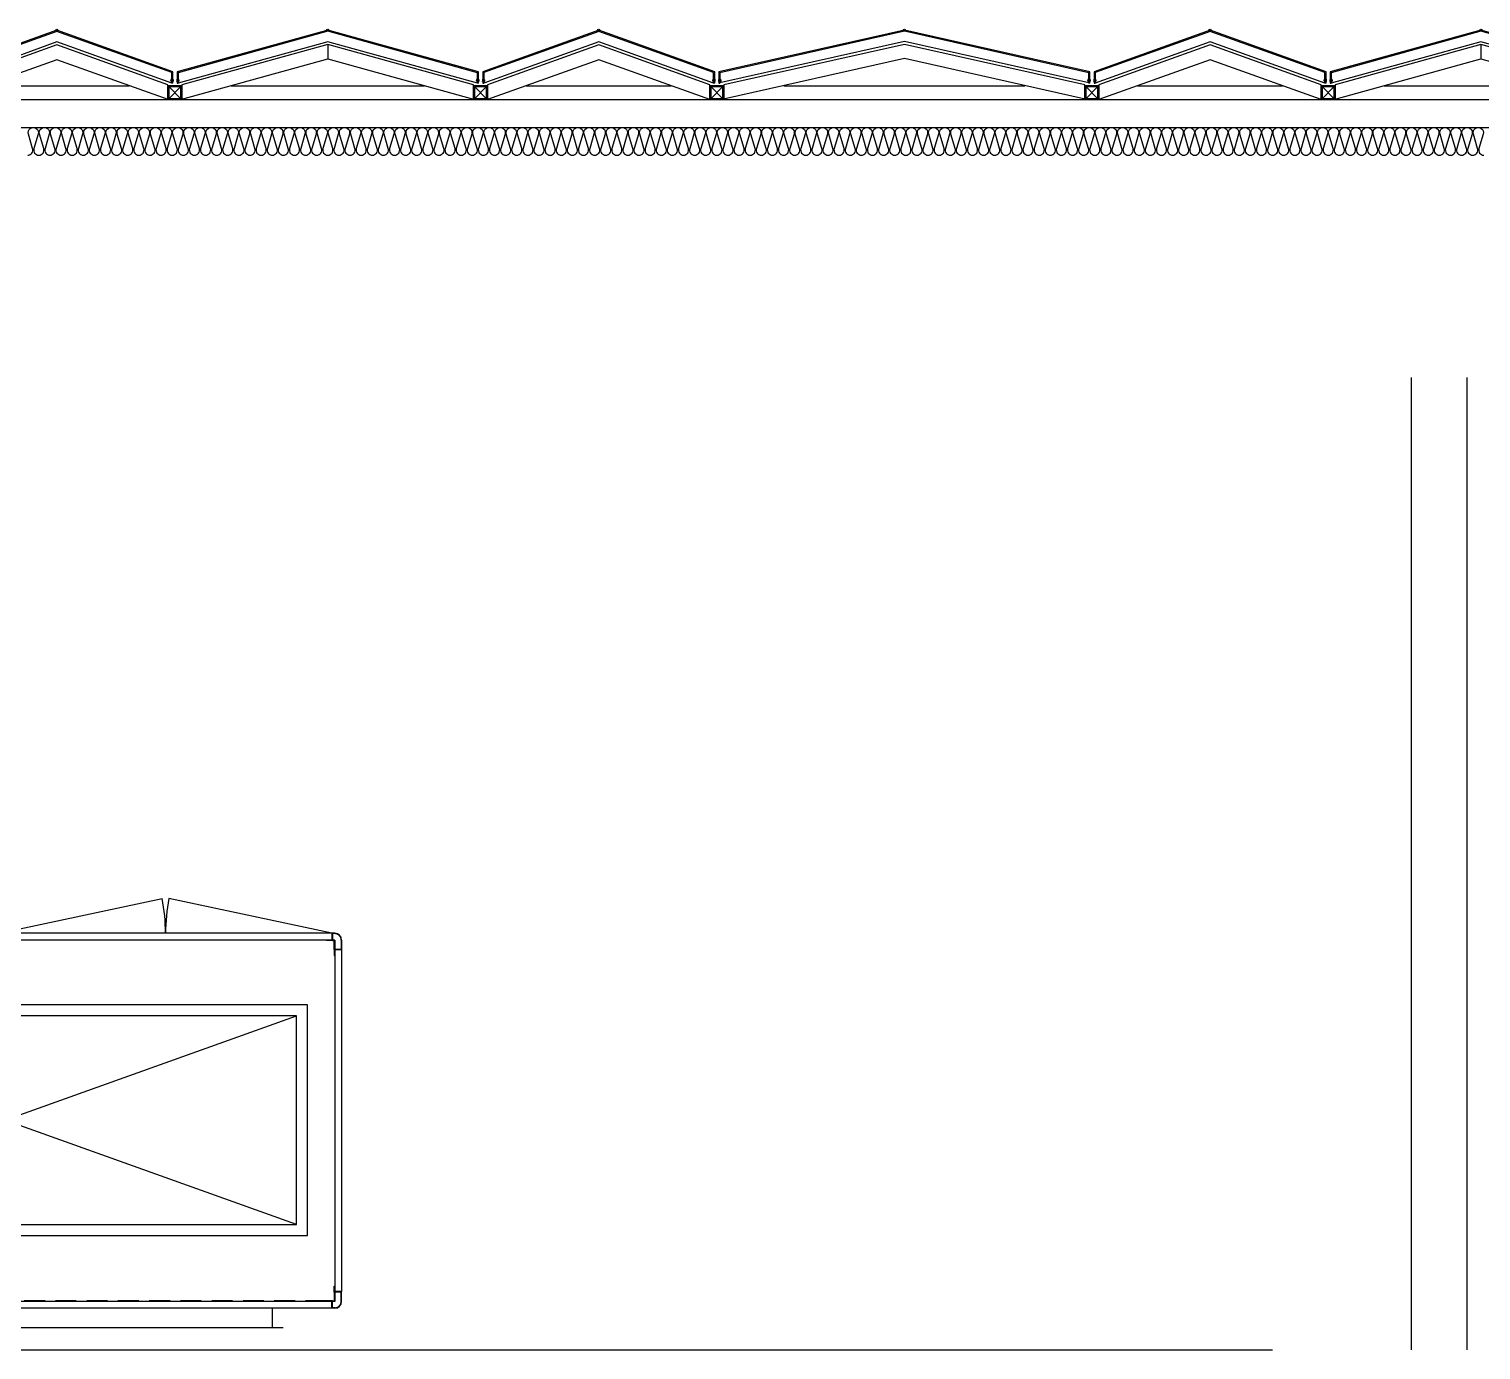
# Model space of a CAD drawing. Header units: millimetres. Extents: x -95754 to 177808, y 34455 to 150605.
# Drawn here: x 129679 to 134904, y 144705 to 149459 of the extents above; entities that cross this region are included whole.
import ezdxf

# ---------------------------------------------------------------- set-up
doc = ezdxf.new("R2010")
doc.units = ezdxf.units.MM
doc.header["$LTSCALE"] = 300
doc.linetypes.add('HID', pattern=[2.8, 1.8, -1])
doc.linetypes.add('HIDDEN', pattern=[0.375, 0.25, -0.125])
for name, color, linetype in [('6FIN', 6, 'Continuous'), ('A-ETC-기계', 253, 'Continuous'), ('A-WALL-D', 7, 'Continuous'), ('A-하지철물', 55, 'Continuous'), ('alucobond', 4, 'Continuous'), ('ISL', 251, 'Continuous'), ('mold', 4, 'Continuous'), ('SHEET', 6, 'Continuous')]:
    doc.layers.add(name, color=color, linetype=linetype)

# ---------------------------------------------------------------- blocks, each defined once
blk = doc.blocks.new('EX-850-1')
at = {"layer": '6FIN', "elevation": 0}
for points in [[(3.2, 204.1), (46.8, 204.1, 0.414214), (50, 207.3), (50, 250.9, 0.414214), (46.8, 254.1), (3.2, 254.1, 0.414214), (0, 250.9), (0, 207.3, 0.414214)], [(896.8, 204.1), (853.2, 204.1, -0.414214), (850, 207.3), (850, 250.9, -0.414214), (853.2, 254.1), (896.8, 254.1, -0.414214), (900, 250.9), (900, 207.3, -0.414214)]]:
    blk.add_lwpolyline(points, format="xyb", close=True, dxfattribs=at)
at = {"layer": 'A-하지철물'}
for p, q in [((850, 254.1), (50, 254.1)), ((710.9, 204.1), (189.1, 204.1))]:
    blk.add_line(p, q, dxfattribs=at)
at = {"layer": 'A-하지철물', "elevation": 0}
for points in [[(49.9, 254.1), (450, 110.3), (850.1, 254.1)], [(50, 204.1), (50, 200.9), (450, 57.2), (850, 200.9), (850, 204.1)]]:
    blk.add_lwpolyline(points, dxfattribs=at)
at = {"layer": 'A-하지철물'}
blk.add_circle((450, 4.1), 4.07, dxfattribs=at)
at = {"layer": 'alucobond', "color": 251, "linetype": 'HID', "ltscale": 10}
for p, q in [((30.2, 185.1), (41.5, 185.1)), ((31.5, 182.4), (31.5, 187.8)), ((31.5, 186.6), (39.5, 186.6)), ((31.5, 183.6), (39.5, 183.6)), ((32, 189.3), (32.5, 189.3)), ((32, 180.9), (32.5, 180.9)), ((32.5, 180.9), (32.5, 189.3)), ((38, 182.7), (38, 187.4)), ((39.5, 182.7), (39.5, 187.4)), ((869.8, 185.1), (858.5, 185.1)), ((860.5, 182.7), (860.5, 187.4)), ((868.5, 186.6), (860.5, 186.6)), ((868.5, 183.6), (860.5, 183.6)), ((862, 182.7), (862, 187.4)), ((867.5, 180.9), (867.5, 189.3)), ((868, 189.3), (867.5, 189.3)), ((868, 180.9), (867.5, 180.9)), ((868.5, 182.4), (868.5, 187.8))]:
    blk.add_line(p, q, dxfattribs=at)
at = {"layer": 'alucobond'}
for p, q in [((32.5, 195.1), (36.5, 195.1)), ((867.5, 195.1), (863.5, 195.1))]:
    blk.add_line(p, q, dxfattribs=at)
at = {"layer": 'alucobond', "color": 251, "linetype": 'HID', "ltscale": 10}
for points in [[(32, 189.3), (31.5, 187.8)], [(32, 180.9), (31.5, 182.4)], [(868, 189.3), (868.5, 187.8)], [(868, 180.9), (868.5, 182.4)]]:
    blk.add_lwpolyline(points, dxfattribs=at)
at = {"layer": 'alucobond', "elevation": 0}
for points in [[(32.5, 195.1), (32.5, 154.1), (450, 4.1), (867.5, 154.1), (867.5, 195.1)], [(36.5, 195.1), (36.5, 156.9), (450, 8.3), (863.5, 156.9), (863.5, 195.1)]]:
    blk.add_lwpolyline(points, dxfattribs=at)
at = {"layer": 'alucobond', "color": 251, "linetype": 'HID', "ltscale": 10, "elevation": 0}
blk.add_lwpolyline([(36.5, 195.1), (450, 46.6), (863.5, 195.1)], dxfattribs=at)
at = {"layer": 'alucobond', "color": 251, "linetype": 'HID', "ltscale": 10}
for points in [[(39.5, 186.6, -0.666667), (39.5, 183.6, -1.5)], [(860.5, 186.6, 0.666667), (860.5, 183.6, 1.5)]]:
    blk.add_lwpolyline(points, format="xyb", dxfattribs=at)
for centre, start, end in [((38.7, 187.4), 0, 180), ((38.7, 182.7), 180, 0), ((861.3, 187.4), 0, 180), ((861.3, 182.7), 180, 0)]:
    blk.add_arc(centre, 0.75, start, end, dxfattribs=at)
at = {"layer": 'mold', "color": 4}
for points in [[(25, 204.1), (25, 202.6)], [(875, 204.1), (875, 202.6)]]:
    blk.add_lwpolyline(points, dxfattribs=at)
at = {"layer": 'SHEET', "color": 8}
for p, q in [((46.8, 250.9), (3.2, 207.3)), ((3.2, 250.9), (46.8, 207.3)), ((853.2, 250.9), (896.8, 207.3)), ((896.8, 250.9), (853.2, 207.3))]:
    blk.add_line(p, q, dxfattribs=at)
at = {"layer": 'SHEET', "color": 8, "elevation": 0}
for points in [[(3.2, 207.3), (46.8, 207.3), (46.8, 250.9), (3.2, 250.9)], [(896.8, 207.3), (853.2, 207.3), (853.2, 250.9), (896.8, 250.9)]]:
    blk.add_lwpolyline(points, close=True, dxfattribs=at)
blk = doc.blocks.new('EX-1100')
at = {"layer": '6FIN', "elevation": 0}
for points in [[(3.2, 204.1), (46.8, 204.1, 0.414214), (50, 207.3), (50, 250.9, 0.414214), (46.8, 254.1), (3.2, 254.1, 0.414214), (0, 250.9), (0, 207.3, 0.414214)], [(1146.8, 204.1), (1103.2, 204.1, -0.414214), (1100, 207.3), (1100, 250.9, -0.414214), (1103.2, 254.1), (1146.8, 254.1, -0.414214), (1150, 250.9), (1150, 207.3, -0.414214)]]:
    blk.add_lwpolyline(points, format="xyb", close=True, dxfattribs=at)
at = {"layer": 'A-하지철물'}
for p, q in [((1100, 254.1), (50, 254.1)), ((923.1, 204.1), (226.9, 204.1)), ((575, 55.9), (575, 107.8))]:
    blk.add_line(p, q, dxfattribs=at)
at = {"layer": 'A-하지철물', "elevation": 0}
blk.add_lwpolyline([(1100, 201.1), (1100, 253), (575, 107.8), (50, 253), (50, 201.1), (575, 55.9)], close=True, dxfattribs=at)
at = {"layer": 'A-하지철물'}
blk.add_circle((575, 4.1), 4.07, dxfattribs=at)
at = {"layer": 'alucobond', "color": 251, "linetype": 'HID', "ltscale": 10}
for p, q in [((30.2, 185.1), (41.5, 185.1)), ((31.5, 182.4), (31.5, 187.8)), ((31.5, 186.6), (39.5, 186.6)), ((31.5, 183.6), (39.5, 183.6)), ((32, 189.3), (32.5, 189.3)), ((32, 180.9), (32.5, 180.9)), ((32.5, 180.9), (32.5, 189.3)), ((38, 182.7), (38, 187.4)), ((39.5, 182.7), (39.5, 187.4)), ((1119.8, 185.1), (1108.5, 185.1)), ((1110.5, 182.7), (1110.5, 187.4)), ((1118.5, 186.6), (1110.5, 186.6)), ((1118.5, 183.6), (1110.5, 183.6)), ((1112, 182.7), (1112, 187.4)), ((1117.5, 180.9), (1117.5, 189.3)), ((1118, 189.3), (1117.5, 189.3)), ((1118, 180.9), (1117.5, 180.9)), ((1118.5, 182.4), (1118.5, 187.8))]:
    blk.add_line(p, q, dxfattribs=at)
at = {"layer": 'alucobond'}
for p, q in [((32.5, 195.1), (36.5, 195.1)), ((1117.5, 195.1), (1113.5, 195.1))]:
    blk.add_line(p, q, dxfattribs=at)
at = {"layer": 'alucobond', "color": 251, "linetype": 'HID', "ltscale": 10, "elevation": 0}
for points in [[(32, 189.3), (31.5, 187.8)], [(32, 180.9), (31.5, 182.4)], [(36.5, 194.5), (575, 45.6), (1113.5, 194.5)], [(1118, 189.3), (1118.5, 187.8)], [(1118, 180.9), (1118.5, 182.4)]]:
    blk.add_lwpolyline(points, dxfattribs=at)
at = {"layer": 'alucobond', "elevation": 0}
for points in [[(32.5, 195.1), (32.5, 154.1), (575, 4.1), (1117.5, 154.1), (1117.5, 195.1)], [(36.5, 195.1), (36.5, 157.1), (575, 8.2), (1113.5, 157.1), (1113.5, 195.1)], [(1113.5, 195.1), (1113.5, 157.2)]]:
    blk.add_lwpolyline(points, dxfattribs=at)
at = {"layer": 'alucobond', "color": 251, "linetype": 'HID', "ltscale": 10, "elevation": 0}
for points in [[(39.5, 186.6, -0.666667), (39.5, 183.6, -1.5)], [(1110.5, 186.6, 0.666667), (1110.5, 183.6, 1.5)]]:
    blk.add_lwpolyline(points, format="xyb", dxfattribs=at)
at = {"layer": 'alucobond', "color": 251, "linetype": 'HID', "ltscale": 10}
for centre, start, end in [((38.7, 187.4), 0, 180), ((38.7, 182.7), 180, 0), ((1111.3, 187.4), 0, 180), ((1111.3, 182.7), 180, 0)]:
    blk.add_arc(centre, 0.75, start, end, dxfattribs=at)
at = {"layer": 'mold', "color": 4, "elevation": 0}
for points in [[(25, 204.1), (25, 202.6)], [(1125, 204.1), (1125, 202.6)]]:
    blk.add_lwpolyline(points, dxfattribs=at)
at = {"layer": 'SHEET', "color": 8}
for p, q in [((46.8, 250.9), (3.2, 207.3)), ((3.2, 250.9), (46.8, 207.3)), ((1103.2, 250.9), (1146.8, 207.3)), ((1146.8, 250.9), (1103.2, 207.3))]:
    blk.add_line(p, q, dxfattribs=at)
at = {"layer": 'SHEET', "color": 8, "elevation": 0}
for points in [[(3.2, 207.3), (46.8, 207.3), (46.8, 250.9), (3.2, 250.9)], [(1146.8, 207.3), (1103.2, 207.3), (1103.2, 250.9), (1146.8, 250.9)]]:
    blk.add_lwpolyline(points, close=True, dxfattribs=at)
blk = doc.blocks.new('EX-1350')
at = {"layer": '6FIN', "elevation": 0}
for points in [[(3.2, 204.1), (46.8, 204.1, 0.414214), (50, 207.3), (50, 250.9, 0.414214), (46.8, 254.1), (3.2, 254.1, 0.414214), (0, 250.9), (0, 207.3, 0.414214)], [(1396.8, 204.1), (1353.2, 204.1, -0.414214), (1350, 207.3), (1350, 250.9, -0.414214), (1353.2, 254.1), (1396.8, 254.1, -0.414214), (1400, 250.9), (1400, 207.3, -0.414214)]]:
    blk.add_lwpolyline(points, format="xyb", close=True, dxfattribs=at)
at = {"layer": 'A-하지철물'}
for p, q in [((1350, 254.1), (50, 254.1)), ((1133.9, 204.1), (266.1, 204.1))]:
    blk.add_line(p, q, dxfattribs=at)
at = {"layer": 'A-하지철물', "elevation": 0}
for points in [[(49.7, 252.7), (700, 106.6), (1350.3, 252.7)], [(50, 254.1), (50, 201.4), (700, 55.3), (1350, 201.4), (1350, 254.1)]]:
    blk.add_lwpolyline(points, dxfattribs=at)
at = {"layer": 'A-하지철물'}
blk.add_circle((700, 4.1), 4.07, dxfattribs=at)
at = {"layer": 'alucobond', "color": 251, "linetype": 'HID', "ltscale": 10}
for p, q in [((30.2, 185.1), (41.5, 185.1)), ((31.5, 182.4), (31.5, 187.8)), ((31.5, 186.6), (39.5, 186.6)), ((31.5, 183.6), (39.5, 183.6)), ((32, 189.3), (32.5, 189.3)), ((32, 180.9), (32.5, 180.9)), ((32.5, 180.9), (32.5, 189.3)), ((38, 182.7), (38, 187.4)), ((39.5, 182.7), (39.5, 187.4)), ((1369.8, 185.1), (1358.5, 185.1)), ((1360.5, 182.7), (1360.5, 187.4)), ((1368.5, 186.6), (1360.5, 186.6)), ((1368.5, 183.6), (1360.5, 183.6)), ((1362, 182.7), (1362, 187.4)), ((1367.5, 180.9), (1367.5, 189.3)), ((1368, 189.3), (1367.5, 189.3)), ((1368, 180.9), (1367.5, 180.9)), ((1368.5, 182.4), (1368.5, 187.8))]:
    blk.add_line(p, q, dxfattribs=at)
at = {"layer": 'alucobond'}
for p, q in [((32.5, 195.1), (36.5, 195.1)), ((1367.5, 195.1), (1363.5, 195.1))]:
    blk.add_line(p, q, dxfattribs=at)
at = {"layer": 'alucobond', "color": 251, "linetype": 'HID', "ltscale": 10, "elevation": 0}
for points in [[(32, 189.3), (31.5, 187.8)], [(32, 180.9), (31.5, 182.4)], [(36.5, 194.2), (700, 45.1), (1363.5, 194.2)], [(1368, 189.3), (1368.5, 187.8)], [(1368, 180.9), (1368.5, 182.4)]]:
    blk.add_lwpolyline(points, dxfattribs=at)
at = {"layer": 'alucobond', "elevation": 0}
for points in [[(32.5, 195.1), (32.5, 154.1), (700, 4.1), (1367.5, 154.1), (1367.5, 195.1)], [(36.5, 195.1), (36.5, 157.3), (700, 8.2), (1363.5, 157.3), (1363.5, 195.1)]]:
    blk.add_lwpolyline(points, dxfattribs=at)
at = {"layer": 'alucobond', "color": 251, "linetype": 'HID', "ltscale": 10, "elevation": 0}
for points in [[(39.5, 186.6, -0.666667), (39.5, 183.6, -1.5)], [(1360.5, 186.6, 0.666667), (1360.5, 183.6, 1.5)]]:
    blk.add_lwpolyline(points, format="xyb", dxfattribs=at)
at = {"layer": 'alucobond', "color": 251, "linetype": 'HID', "ltscale": 10}
for centre, start, end in [((38.7, 187.4), 0, 180), ((38.7, 182.7), 180, 0), ((1361.3, 187.4), 0, 180), ((1361.3, 182.7), 180, 0)]:
    blk.add_arc(centre, 0.75, start, end, dxfattribs=at)
at = {"layer": 'mold', "color": 4, "elevation": 0}
for points in [[(25, 204.1), (25, 202.6)], [(1375, 204.1), (1375, 202.6)]]:
    blk.add_lwpolyline(points, dxfattribs=at)
at = {"layer": 'SHEET', "color": 8}
for p, q in [((46.8, 250.9), (3.2, 207.3)), ((3.2, 250.9), (46.8, 207.3)), ((1353.2, 250.9), (1396.8, 207.3)), ((1396.8, 250.9), (1353.2, 207.3))]:
    blk.add_line(p, q, dxfattribs=at)
at = {"layer": 'SHEET', "color": 8, "elevation": 0}
for points in [[(3.2, 207.3), (46.8, 207.3), (46.8, 250.9), (3.2, 250.9)], [(1396.8, 207.3), (1353.2, 207.3), (1353.2, 250.9), (1396.8, 250.9)]]:
    blk.add_lwpolyline(points, close=True, dxfattribs=at)
blk = doc.blocks.new('A$C7EEB4B3A')
at = {"color": 0, "linetype": 'HIDDEN'}
for p, q in [((36.2, 25), (0, 25)), ((0, 25), (0, 23.8)), ((36.2, 1.2), (36.2, 25)), ((36.2, 1.2), (68.8, 1.2)), ((68.8, 1.2), (68.8, 25)), ((68.8, 25), (105, 25)), ((105, 25), (105, 23.8))]:
    blk.add_line(p, q, dxfattribs=at)
at = {"color": 0}
for p, q in [((35, 23.8), (0, 23.8)), ((35, 0), (35, 23.8)), ((35, 0), (70, 0)), ((70, 0), (70, 23.8)), ((70, 23.8), (105, 23.8))]:
    blk.add_line(p, q, dxfattribs=at)
blk = doc.blocks.new('G$C2C1B598D')
at = {"color": 0}
for p, q in [((-1040, 70), (1040, 70)), ((-1000, 0), (-1000, 70)), ((1000, 70), (1000, 0)), ((-1225, 0), (-1215, 0)), ((-1215, 0), (-1215, -25)), ((-1215, 0), (1215, 0)), ((-1040, 0), (1040, 0)), ((1225, 0), (1215, 0)), ((1215, 0), (1215, -25)), ((-1250, -25), (-1250, -60)), ((-1215, -25), (-1195, -25)), ((1215, -25), (1195, -25)), ((1250, -25), (1250, -60)), ((-1250, -60), (-1225, -60)), ((-1250, -1290.1), (-1250, -60)), ((-1225, -60), (-1225, -80)), ((1250, -60), (1225, -60)), ((1225, -60), (1225, -80)), ((1250, -1290.1), (1250, -60)), ((-1127.5, -262.1), (-1127.5, -1092.1)), ((1052.5, -262.1), (-1127.5, -262.1)), ((-1087.5, -302.1), (-1087.5, -1052.1)), ((-1087.5, -302.1), (1012.5, -1052.1)), ((1012.5, -302.1), (-1087.5, -1052.1)), ((1012.5, -302.1), (-1087.5, -302.1)), ((1012.5, -1052.1), (1012.5, -302.1)), ((1052.5, -1092.1), (1052.5, -262.1)), ((-1127.5, -1092.1), (1052.5, -1092.1)), ((-1087.5, -1052.1), (1012.5, -1052.1)), ((-1250, -1325.1), (-1250, -1290.1)), ((-1250, -1290.1), (-1225, -1290.1)), ((-1225, -1290.1), (-1225, -1270.1)), ((1225, -1290.1), (1225, -1270.1)), ((1250, -1290.1), (1225, -1290.1)), ((1250, -1325.1), (1250, -1290.1)), ((-1225, -1350.1), (-1215, -1350.1)), ((-1215, -1350.1), (-1215, -1325.1)), ((-1215, -1325.1), (-1195, -1325.1)), ((-1215, -1350.1), (1215, -1350.1)), ((1215, -1325.1), (1195, -1325.1)), ((1215, -1350.1), (1215, -1325.1)), ((1225, -1350.1), (1215, -1350.1))]:
    blk.add_line(p, q, dxfattribs=at)
at = {"color": 0, "linetype": 'HIDDEN'}
for p, q in [((-1248.4, -25), (-1248.4, -58.4)), ((-1225, -1.6), (-1216.6, -1.6)), ((-1216.6, -1.6), (-1216.6, -26.6)), ((-1216.6, -26.6), (-1195, -26.6)), ((-1195, -26.6), (-1195, -25)), ((-1195, -26.6), (1195, -26.6)), ((1195, -26.6), (1195, -25)), ((1216.6, -26.6), (1195, -26.6)), ((1225, -1.6), (1216.6, -1.6)), ((1216.6, -1.6), (1216.6, -26.6)), ((1248.4, -25), (1248.4, -58.4)), ((-1248.4, -58.4), (-1223.4, -58.4)), ((-1223.4, -80), (-1225, -80)), ((-1223.4, -58.4), (-1223.4, -80)), ((1248.4, -58.4), (1223.4, -58.4)), ((1223.4, -58.4), (1223.4, -80)), ((1223.4, -80), (1225, -80)), ((-1248.4, -1325.1), (-1248.4, -1291.7)), ((-1248.4, -1291.7), (-1223.4, -1291.7)), ((-1223.4, -1270.1), (-1225, -1270.1)), ((-1223.4, -1291.7), (-1223.4, -1270.1)), ((1223.4, -1291.7), (1223.4, -1270.1)), ((1223.4, -1270.1), (1225, -1270.1)), ((1248.4, -1291.7), (1223.4, -1291.7)), ((1248.4, -1325.1), (1248.4, -1291.7)), ((-1225, -1348.5), (-1216.6, -1348.5)), ((-1216.6, -1348.5), (-1216.6, -1323.5)), ((-1216.6, -1323.5), (-1195, -1323.5)), ((-1195, -1323.5), (-1195, -1325.1)), ((1216.6, -1323.5), (1195, -1323.5)), ((1195, -1323.5), (1195, -1325.1)), ((1216.6, -1348.5), (1216.6, -1323.5)), ((1225, -1348.5), (1216.6, -1348.5))]:
    blk.add_line(p, q, dxfattribs=at)
at = {"color": 0, "linetype": 'Continuous'}
for p, q in [((-1225, -1325.1), (-1225, -25)), ((-1225, -25), (1225, -25)), ((1225, -1325.1), (1225, -25)), ((-1225, -1325.1), (1225, -1325.1)), ((-1215, -1350.1), (-628.6, -1475.3)), ((-17.5, -1350), (-603.9, -1475.2))]:
    blk.add_line(p, q, dxfattribs=at)
at = {"color": 0, "linetype": 'ByBlock'}
for p, q in [((-1223.4, -58.4), (-1223.4, -26.6)), ((-1216.6, -26.6), (-1223.4, -26.6)), ((1216.6, -26.6), (1223.4, -26.6)), ((1223.4, -58.4), (1223.4, -26.6)), ((-1223.4, -1291.7), (-1223.4, -1323.5)), ((1223.4, -1291.7), (1223.4, -1323.5)), ((-1216.6, -1323.5), (-1223.4, -1323.5)), ((1216.6, -1323.5), (1223.4, -1323.5))]:
    blk.add_line(p, q, dxfattribs=at)
at = {"color": 0}
for centre, start, end in [((-1225, -25), 90, 180), ((1225, -25), 0, 90), ((-1225, -1325.1), 180, 270), ((1225, -1325.1), 270, 0)]:
    blk.add_arc(centre, 25, start, end, dxfattribs=at)
at = {"color": 0, "linetype": 'HIDDEN'}
for centre, start, end in [((-1225, -25), 90, 180.0029), ((1225, -25), 359.9971, 90), ((-1225, -1325.1), 179.9971, 270), ((1225, -1325.1), 270, 0.0029)]:
    blk.add_arc(centre, 23.4, start, end, dxfattribs=at)
at = {"color": 0, "linetype": 'Continuous'}
for centre, start, end in [((-1258.2, -1350.1), 348.7527, 0.0046), ((25.7, -1350), 179.9954, 191.2473)]:
    blk.add_arc(centre, 641.9, start, end, dxfattribs=at)
at = {"color": 0, "xscale": -1, "rotation": 89.99999999999997}
blk.add_blockref('A$C7EEB4B3A', (1250, -639.9), dxfattribs=at)
at = {"color": 0, "xscale": -1}
blk.add_blockref('A$C7EEB4B3A', (52.5, -1350.1), dxfattribs=at)
blk = doc.blocks.new('4F_기계장비')
at = {"layer": 'A-ETC-기계', "rotation": 180}
blk.add_blockref('G$C2C1B598D', (37000, -3750), dxfattribs=at)

msp = doc.modelspace()

# ---------------------------------------------------------------- linework, layer by layer
at = {"layer": 'A-WALL-D'}
for p, q in [((134653.6, 144705), (134653.6, 148205)), ((134853.6, 144705), (134853.6, 148205)), ((124553.6, 144705), (134153.6, 144705))]:
    msp.add_line(p, q, dxfattribs=at)
at = {"layer": 'ISL', "elevation": 0}
msp.add_lwpolyline([(101753.6, 149105), (168578.6, 149105)], dxfattribs=at)
msp.add_lwpolyline([(129673.8, 149005, 0.509267), (129691.5, 149029.3), (129676.2, 149080.8, -1.372593), (129711.5, 149080.8), (129696.2, 149029.3, 0.509267), (129713.8, 149005, 0.509267), (129731.5, 149029.3), (129716.2, 149080.8, -1.372593), (129751.5, 149080.8), (129736.2, 149029.3, 0.509267), (129753.8, 149005, 0.509267), (129771.5, 149029.3), (129756.2, 149080.8, -1.372593), (129791.5, 149080.8), (129776.2, 149029.3, 0.509267), (129793.8, 149005, 0.509267), (129811.5, 149029.3), (129796.2, 149080.8, -1.372593), (129831.5, 149080.8), (129816.2, 149029.3, 0.509267), (129833.8, 149005, 0.509267), (129851.5, 149029.3), (129836.2, 149080.8, -1.372593), (129871.5, 149080.8), (129856.2, 149029.3, 0.509267), (129873.8, 149005, 0.509267), (129891.5, 149029.3), (129876.2, 149080.8, -1.372593), (129911.5, 149080.8), (129896.2, 149029.3, 0.509267), (129913.8, 149005, 0.509267), (129931.5, 149029.3), (129916.2, 149080.8, -1.372593), (129951.5, 149080.8), (129936.2, 149029.3, 0.509267), (129953.8, 149005, 0.509267), (129971.5, 149029.3), (129956.2, 149080.8, -1.372593), (129991.5, 149080.8), (129976.2, 149029.3, 0.509267), (129993.8, 149005, 0.509267), (130011.5, 149029.3), (129996.2, 149080.8, -1.372593), (130031.5, 149080.8), (130016.2, 149029.3, 0.509267), (130033.8, 149005, 0.509267), (130051.5, 149029.3), (130036.2, 149080.8, -1.372593), (130071.5, 149080.8), (130056.2, 149029.3, 0.509267), (130073.8, 149005, 0.509267), (130091.5, 149029.3), (130076.2, 149080.8, -1.372593), (130111.5, 149080.8), (130096.2, 149029.3, 0.509267), (130113.8, 149005, 0.509267), (130131.5, 149029.3), (130116.2, 149080.8, -1.372593), (130151.5, 149080.8), (130136.2, 149029.3, 0.509267), (130153.8, 149005, 0.509267), (130171.5, 149029.3), (130156.2, 149080.8, -1.372593), (130191.5, 149080.8), (130176.2, 149029.3, 0.509267), (130193.8, 149005, 0.509267), (130211.5, 149029.3), (130196.2, 149080.8, -1.372593), (130231.5, 149080.8), (130216.2, 149029.3, 0.509267), (130233.8, 149005, 0.509267), (130251.5, 149029.3), (130236.2, 149080.8, -1.372593), (130271.5, 149080.8), (130256.2, 149029.3, 0.509267), (130273.8, 149005, 0.509267), (130291.5, 149029.3), (130276.2, 149080.8, -1.372593), (130311.5, 149080.8), (130296.2, 149029.3, 0.509267), (130313.8, 149005, 0.509267), (130331.5, 149029.3), (130316.2, 149080.8, -1.372593), (130351.5, 149080.8), (130336.2, 149029.3, 0.509267), (130353.8, 149005, 0.509267), (130371.5, 149029.3), (130356.2, 149080.8, -1.372593), (130391.5, 149080.8), (130376.2, 149029.3, 0.509267), (130393.8, 149005, 0.509267), (130411.5, 149029.3), (130396.2, 149080.8, -1.372593), (130431.5, 149080.8), (130416.2, 149029.3, 0.509267), (130433.8, 149005, 0.509267), (130451.5, 149029.3), (130436.2, 149080.8, -1.372593), (130471.5, 149080.8), (130456.2, 149029.3, 0.509267), (130473.8, 149005, 0.509267), (130491.5, 149029.3), (130476.2, 149080.8, -1.372593), (130511.5, 149080.8), (130496.2, 149029.3, 0.509267), (130513.8, 149005, 0.509267), (130531.5, 149029.3), (130516.2, 149080.8, -1.372593), (130551.5, 149080.8), (130536.2, 149029.3, 0.509267), (130553.8, 149005, 0.509267), (130571.5, 149029.3), (130556.2, 149080.8, -1.372593), (130591.5, 149080.8), (130576.2, 149029.3, 0.509267), (130593.8, 149005, 0.509267), (130611.5, 149029.3), (130596.2, 149080.8, -1.372593), (130631.5, 149080.8), (130616.2, 149029.3, 0.509267), (130633.8, 149005, 0.509267), (130651.5, 149029.3), (130636.2, 149080.8, -1.372593), (130671.5, 149080.8), (130656.2, 149029.3, 0.509267), (130673.8, 149005, 0.509267), (130691.5, 149029.3), (130676.2, 149080.8, -1.372593), (130711.5, 149080.8), (130696.2, 149029.3, 0.509267), (130713.8, 149005, 0.509267), (130731.5, 149029.3), (130716.2, 149080.8, -1.372593), (130751.5, 149080.8), (130736.2, 149029.3, 0.509267), (130753.8, 149005, 0.509267), (130771.5, 149029.3), (130756.2, 149080.8, -1.372593), (130791.5, 149080.8), (130776.2, 149029.3, 0.509267), (130793.8, 149005, 0.509267), (130811.5, 149029.3), (130796.2, 149080.8, -1.372593), (130831.5, 149080.8), (130816.2, 149029.3, 0.509267), (130833.8, 149005, 0.509267), (130851.5, 149029.3), (130836.2, 149080.8, -1.372593), (130871.5, 149080.8), (130856.2, 149029.3, 0.509267), (130873.8, 149005, 0.509267), (130891.5, 149029.3), (130876.2, 149080.8, -1.372593), (130911.5, 149080.8), (130896.2, 149029.3, 0.509267), (130913.8, 149005, 0.509267), (130931.5, 149029.3), (130916.2, 149080.8, -1.372593), (130951.5, 149080.8), (130936.2, 149029.3, 0.509267), (130953.8, 149005, 0.509267), (130971.5, 149029.3), (130956.2, 149080.8, -1.372593), (130991.5, 149080.8), (130976.2, 149029.3, 0.509267), (130993.8, 149005, 0.509267), (131011.5, 149029.3), (130996.2, 149080.8, -1.372593), (131031.5, 149080.8), (131016.2, 149029.3, 0.509267), (131033.8, 149005, 0.509267), (131051.5, 149029.3), (131036.2, 149080.8, -1.372593), (131071.5, 149080.8), (131056.2, 149029.3, 0.509267), (131073.8, 149005, 0.509267), (131091.5, 149029.3), (131076.2, 149080.8, -1.372593), (131111.5, 149080.8), (131096.2, 149029.3, 0.509267), (131113.8, 149005, 0.509267), (131131.5, 149029.3), (131116.2, 149080.8, -1.372593), (131151.5, 149080.8), (131136.2, 149029.3, 0.509267), (131153.8, 149005, 0.509267), (131171.5, 149029.3), (131156.2, 149080.8, -1.372593), (131191.5, 149080.8), (131176.2, 149029.3, 0.509267), (131193.8, 149005, 0.509267), (131211.5, 149029.3), (131196.2, 149080.8, -1.372593), (131231.5, 149080.8), (131216.2, 149029.3, 0.509267), (131233.8, 149005, 0.509267), (131251.5, 149029.3), (131236.2, 149080.8, -1.372593), (131271.5, 149080.8), (131256.2, 149029.3, 0.509267), (131273.8, 149005, 0.509267), (131291.5, 149029.3), (131276.2, 149080.8, -1.372593), (131311.5, 149080.8), (131296.2, 149029.3, 0.509267), (131313.8, 149005, 0.509267), (131331.5, 149029.3), (131316.2, 149080.8, -1.372593), (131351.5, 149080.8), (131336.2, 149029.3, 0.509267), (131353.8, 149005, 0.509267), (131371.5, 149029.3), (131356.2, 149080.8, -1.372593), (131391.5, 149080.8), (131376.2, 149029.3, 0.509267), (131393.8, 149005, 0.509267), (131411.5, 149029.3), (131396.2, 149080.8, -1.372593), (131431.5, 149080.8), (131416.2, 149029.3, 0.509267), (131433.8, 149005, 0.509267), (131451.5, 149029.3), (131436.2, 149080.8, -1.372593), (131471.5, 149080.8), (131456.2, 149029.3, 0.509267), (131473.8, 149005, 0.509267), (131491.5, 149029.3), (131476.2, 149080.8, -1.372593), (131511.5, 149080.8), (131496.2, 149029.3, 0.509267), (131513.8, 149005, 0.509267), (131531.5, 149029.3), (131516.2, 149080.8, -1.372593), (131551.5, 149080.8), (131536.2, 149029.3, 0.509267), (131553.8, 149005, 0.509267), (131571.5, 149029.3), (131556.2, 149080.8, -1.372593), (131591.5, 149080.8), (131576.2, 149029.3, 0.509267), (131593.8, 149005, 0.509267), (131611.5, 149029.3), (131596.2, 149080.8, -1.372593), (131631.5, 149080.8), (131616.2, 149029.3, 0.509267), (131633.8, 149005, 0.509267), (131651.5, 149029.3), (131636.2, 149080.8, -1.372593), (131671.5, 149080.8), (131656.2, 149029.3, 0.509267), (131673.8, 149005, 0.509267), (131691.5, 149029.3), (131676.2, 149080.8, -1.372593), (131711.5, 149080.8), (131696.2, 149029.3, 0.509267), (131713.8, 149005, 0.509267), (131731.5, 149029.3), (131716.2, 149080.8, -1.372593), (131751.5, 149080.8), (131736.2, 149029.3, 0.509267), (131753.8, 149005, 0.509267), (131771.5, 149029.3), (131756.2, 149080.8, -1.372593), (131791.5, 149080.8), (131776.2, 149029.3, 0.509267), (131793.8, 149005, 0.509267), (131811.5, 149029.3), (131796.2, 149080.8, -1.372593), (131831.5, 149080.8), (131816.2, 149029.3, 0.509267), (131833.8, 149005, 0.509267), (131851.5, 149029.3), (131836.2, 149080.8, -1.372593), (131871.5, 149080.8), (131856.2, 149029.3, 0.509267), (131873.8, 149005, 0.509267), (131891.5, 149029.3), (131876.2, 149080.8, -1.372593), (131911.5, 149080.8), (131896.2, 149029.3, 0.509267), (131913.8, 149005, 0.509267), (131931.5, 149029.3), (131916.2, 149080.8, -1.372593), (131951.5, 149080.8), (131936.2, 149029.3, 0.509267), (131953.8, 149005, 0.509267), (131971.5, 149029.3), (131956.2, 149080.8, -1.372593), (131991.5, 149080.8), (131976.2, 149029.3, 0.509267), (131993.8, 149005, 0.509267), (132011.5, 149029.3), (131996.2, 149080.8, -1.372593), (132031.5, 149080.8), (132016.2, 149029.3, 0.509267), (132033.8, 149005, 0.509267), (132051.5, 149029.3), (132036.2, 149080.8, -1.372593), (132071.5, 149080.8), (132056.2, 149029.3, 0.509267), (132073.8, 149005, 0.509267), (132091.5, 149029.3), (132076.2, 149080.8, -1.372593), (132111.5, 149080.8), (132096.2, 149029.3, 0.509267), (132113.8, 149005, 0.509267), (132131.5, 149029.3), (132116.2, 149080.8, -1.372593), (132151.5, 149080.8), (132136.2, 149029.3, 0.509267), (132153.8, 149005, 0.509267), (132171.5, 149029.3), (132156.2, 149080.8, -1.372593), (132191.5, 149080.8), (132176.2, 149029.3, 0.509267), (132193.8, 149005, 0.509267), (132211.5, 149029.3), (132196.2, 149080.8, -1.372593), (132231.5, 149080.8), (132216.2, 149029.3, 0.509267), (132233.8, 149005, 0.509267), (132251.5, 149029.3), (132236.2, 149080.8, -1.372593), (132271.5, 149080.8), (132256.2, 149029.3, 0.509267), (132273.8, 149005, 0.509267), (132291.5, 149029.3), (132276.2, 149080.8, -1.372593), (132311.5, 149080.8), (132296.2, 149029.3, 0.509267), (132313.8, 149005, 0.509267), (132331.5, 149029.3), (132316.2, 149080.8, -1.372593), (132351.5, 149080.8), (132336.2, 149029.3, 0.509267), (132353.8, 149005, 0.509267), (132371.5, 149029.3), (132356.2, 149080.8, -1.372593), (132391.5, 149080.8), (132376.2, 149029.3, 0.509267), (132393.8, 149005, 0.509267), (132411.5, 149029.3), (132396.2, 149080.8, -1.372593), (132431.5, 149080.8), (132416.2, 149029.3, 0.509267), (132433.9, 149005, 0.509267), (132451.5, 149029.3), (132436.2, 149080.8, -1.372593), (132471.5, 149080.8), (132456.2, 149029.3, 0.509267), (132473.9, 149005, 0.509267), (132491.5, 149029.3), (132476.2, 149080.8, -1.372593), (132511.5, 149080.8), (132496.2, 149029.3, 0.509267), (132513.9, 149005, 0.509267), (132531.5, 149029.3), (132516.2, 149080.8, -1.372593), (132551.5, 149080.8), (132536.2, 149029.3, 0.509267), (132553.9, 149005, 0.509267), (132571.5, 149029.3), (132556.2, 149080.8, -1.372593), (132591.5, 149080.8), (132576.2, 149029.3, 0.509267), (132593.9, 149005, 0.509267), (132611.5, 149029.3), (132596.2, 149080.8, -1.372593), (132631.5, 149080.8), (132616.2, 149029.3, 0.509267), (132633.9, 149005, 0.509267), (132651.5, 149029.3), (132636.2, 149080.8, -1.372593), (132671.5, 149080.8), (132656.2, 149029.3, 0.509267), (132673.9, 149005, 0.509267), (132691.5, 149029.3), (132676.2, 149080.8, -1.372593), (132711.5, 149080.8), (132696.2, 149029.3, 0.509267), (132713.9, 149005, 0.509267), (132731.5, 149029.3), (132716.2, 149080.8, -1.372593), (132751.5, 149080.8), (132736.2, 149029.3, 0.509267), (132753.9, 149005, 0.509267), (132771.5, 149029.3), (132756.2, 149080.8, -1.372593), (132791.5, 149080.8), (132776.2, 149029.3, 0.509267), (132793.9, 149005, 0.509267), (132811.5, 149029.3), (132796.2, 149080.8, -1.372593), (132831.5, 149080.8), (132816.2, 149029.3, 0.509267), (132833.9, 149005, 0.509267), (132851.5, 149029.3), (132836.2, 149080.8, -1.372593), (132871.5, 149080.8), (132856.2, 149029.3, 0.509267), (132873.9, 149005, 0.509267), (132891.5, 149029.3), (132876.2, 149080.8, -1.372593), (132911.5, 149080.8), (132896.2, 149029.3, 0.509267), (132913.9, 149005, 0.509267), (132931.5, 149029.3), (132916.2, 149080.8, -1.372593), (132951.5, 149080.8), (132936.2, 149029.3, 0.509267), (132953.9, 149005, 0.509267), (132971.5, 149029.3), (132956.2, 149080.8, -1.372593), (132991.5, 149080.8), (132976.2, 149029.3, 0.509267), (132993.9, 149005, 0.509267), (133011.5, 149029.3), (132996.2, 149080.8, -1.372593), (133031.5, 149080.8), (133016.2, 149029.3, 0.509267), (133033.9, 149005, 0.509267), (133051.5, 149029.3), (133036.2, 149080.8, -1.372593), (133071.5, 149080.8), (133056.2, 149029.3, 0.509267), (133073.9, 149005, 0.509267), (133091.5, 149029.3), (133076.2, 149080.8, -1.372593), (133111.5, 149080.8), (133096.2, 149029.3, 0.509267), (133113.9, 149005, 0.509267), (133131.5, 149029.3), (133116.2, 149080.8, -1.372593), (133151.5, 149080.8), (133136.2, 149029.3, 0.509267), (133153.9, 149005, 0.509267), (133171.5, 149029.3), (133156.2, 149080.8, -1.372593), (133191.5, 149080.8), (133176.2, 149029.3, 0.509267), (133193.9, 149005, 0.509267), (133211.5, 149029.3), (133196.2, 149080.8, -1.372593), (133231.5, 149080.8), (133216.2, 149029.3, 0.509267), (133233.9, 149005, 0.509267), (133251.5, 149029.3), (133236.2, 149080.8, -1.372593), (133271.5, 149080.8), (133256.2, 149029.3, 0.509267), (133273.9, 149005, 0.509267), (133291.5, 149029.3), (133276.2, 149080.8, -1.372593), (133311.5, 149080.8), (133296.2, 149029.3, 0.509267), (133313.9, 149005, 0.509267), (133331.5, 149029.3), (133316.2, 149080.8, -1.372593), (133351.5, 149080.8), (133336.2, 149029.3, 0.509267), (133353.9, 149005, 0.509267), (133371.5, 149029.3), (133356.2, 149080.8, -1.372593), (133391.5, 149080.8), (133376.2, 149029.3, 0.509267), (133393.9, 149005, 0.509267), (133411.5, 149029.3), (133396.2, 149080.8, -1.372593), (133431.5, 149080.8), (133416.2, 149029.3, 0.509267), (133433.9, 149005, 0.509267), (133451.5, 149029.3), (133436.2, 149080.8, -1.372593), (133471.5, 149080.8), (133456.2, 149029.3, 0.509267), (133473.9, 149005, 0.509267), (133491.5, 149029.3), (133476.2, 149080.8, -1.372593), (133511.5, 149080.8), (133496.2, 149029.3, 0.509267), (133513.9, 149005, 0.509267), (133531.5, 149029.3), (133516.2, 149080.8, -1.372593), (133551.5, 149080.8), (133536.2, 149029.3, 0.509267), (133553.9, 149005, 0.509267), (133571.5, 149029.3), (133556.2, 149080.8, -1.372593), (133591.5, 149080.8), (133576.2, 149029.3, 0.509267), (133593.9, 149005, 0.509267), (133611.5, 149029.3), (133596.2, 149080.8, -1.372593), (133631.5, 149080.8), (133616.2, 149029.3, 0.509267), (133633.9, 149005, 0.509267), (133651.5, 149029.3), (133636.2, 149080.8, -1.372593), (133671.5, 149080.8), (133656.2, 149029.3, 0.509267), (133673.9, 149005, 0.509267), (133691.5, 149029.3), (133676.2, 149080.8, -1.372593), (133711.5, 149080.8), (133696.2, 149029.3, 0.509267), (133713.9, 149005, 0.509267), (133731.5, 149029.3), (133716.2, 149080.8, -1.372593), (133751.5, 149080.8), (133736.2, 149029.3, 0.509267), (133753.9, 149005, 0.509267), (133771.5, 149029.3), (133756.2, 149080.8, -1.372593), (133791.5, 149080.8), (133776.2, 149029.3, 0.509267), (133793.9, 149005, 0.509267), (133811.5, 149029.3), (133796.2, 149080.8, -1.372593), (133831.5, 149080.8), (133816.2, 149029.3, 0.509267), (133833.9, 149005, 0.509267), (133851.5, 149029.3), (133836.2, 149080.8, -1.372593), (133871.5, 149080.8), (133856.2, 149029.3, 0.509267), (133873.9, 149005, 0.509267), (133891.5, 149029.3), (133876.2, 149080.8, -1.372593), (133911.5, 149080.8), (133896.2, 149029.3, 0.509267), (133913.9, 149005, 0.509267), (133931.5, 149029.3), (133916.2, 149080.8, -1.372593), (133951.5, 149080.8), (133936.2, 149029.3, 0.509267), (133953.9, 149005, 0.509267), (133971.5, 149029.3), (133956.2, 149080.8, -1.372593), (133991.5, 149080.8), (133976.2, 149029.3, 0.509267), (133993.9, 149005, 0.509267), (134011.5, 149029.3), (133996.2, 149080.8, -1.372593), (134031.5, 149080.8), (134016.2, 149029.3, 0.509267), (134033.9, 149005, 0.509267), (134051.5, 149029.3), (134036.2, 149080.8, -1.372593), (134071.5, 149080.8), (134056.2, 149029.3, 0.509267), (134073.9, 149005, 0.509267), (134091.5, 149029.3), (134076.2, 149080.8, -1.372593), (134111.5, 149080.8), (134096.2, 149029.3, 0.509267), (134113.9, 149005, 0.509267), (134131.5, 149029.3), (134116.2, 149080.8, -1.372593), (134151.5, 149080.8), (134136.2, 149029.3, 0.509267), (134153.9, 149005, 0.509267), (134171.5, 149029.3), (134156.2, 149080.8, -1.372593), (134191.5, 149080.8), (134176.2, 149029.3, 0.509267), (134193.9, 149005, 0.509267), (134211.5, 149029.3), (134196.2, 149080.8, -1.372593), (134231.5, 149080.8), (134216.2, 149029.3, 0.509267), (134233.9, 149005, 0.509267), (134251.5, 149029.3), (134236.2, 149080.8, -1.372593), (134271.5, 149080.8), (134256.2, 149029.3, 0.509267), (134273.9, 149005, 0.509267), (134291.5, 149029.3), (134276.2, 149080.8, -1.372593), (134311.5, 149080.8), (134296.2, 149029.3, 0.509267), (134313.9, 149005, 0.509267), (134331.5, 149029.3), (134316.2, 149080.8, -1.372593), (134351.5, 149080.8), (134336.2, 149029.3, 0.509267), (134353.9, 149005, 0.509267), (134371.5, 149029.3), (134356.2, 149080.8, -1.372593), (134391.5, 149080.8), (134376.2, 149029.3, 0.509267), (134393.9, 149005, 0.509267), (134411.5, 149029.3), (134396.2, 149080.8, -1.372593), (134431.5, 149080.8), (134416.2, 149029.3, 0.509267), (134433.9, 149005, 0.509267), (134451.5, 149029.3), (134436.2, 149080.8, -1.372593), (134471.5, 149080.8), (134456.2, 149029.3, 0.509267), (134473.9, 149005, 0.509267), (134491.5, 149029.3), (134476.2, 149080.8, -1.372593), (134511.5, 149080.8), (134496.2, 149029.3, 0.509267), (134513.9, 149005, 0.509267), (134531.5, 149029.3), (134516.2, 149080.8, -1.372593), (134551.5, 149080.8), (134536.2, 149029.3, 0.509267), (134553.9, 149005, 0.509267), (134571.5, 149029.3), (134556.2, 149080.8, -1.372593), (134591.5, 149080.8), (134576.2, 149029.3, 0.509267), (134593.9, 149005, 0.509267), (134611.5, 149029.3), (134596.2, 149080.8, -1.372593), (134631.5, 149080.8), (134616.2, 149029.3, 0.509267), (134633.9, 149005, 0.509267), (134651.5, 149029.3), (134636.2, 149080.8, -1.372593), (134671.5, 149080.8), (134656.2, 149029.3, 0.509267), (134673.9, 149005, 0.509267), (134691.5, 149029.3), (134676.2, 149080.8, -1.372593), (134711.5, 149080.8), (134696.2, 149029.3, 0.509267), (134713.9, 149005, 0.509267), (134731.5, 149029.3), (134716.2, 149080.8, -1.372593), (134751.5, 149080.8), (134736.2, 149029.3, 0.509267), (134753.9, 149005, 0.509267), (134771.5, 149029.3), (134756.2, 149080.8, -1.372593), (134791.5, 149080.8), (134776.2, 149029.3, 0.509267), (134793.9, 149005, 0.509267), (134811.5, 149029.3), (134796.2, 149080.8, -1.372593), (134831.5, 149080.8), (134816.2, 149029.3, 0.509267), (134833.9, 149005, 0.509267), (134851.5, 149029.3), (134836.2, 149080.8, -1.372593), (134871.5, 149080.8), (134856.2, 149029.3, 0.509267), (134873.9, 149005, 0.509267), (134891.5, 149029.3), (134876.2, 149080.8, -1.372593), (134911.5, 149080.8), (134896.2, 149029.3, 0.509267), (134913.9, 149005, 0.509267)], format="xyb", dxfattribs=at)

# ---------------------------------------------------------------- block references
at = {"layer": 'A-ETC-기계'}
msp.add_blockref('4F_기계장비', (92553.6, 148605), dxfattribs=at)
at = {"layer": 'A-하지철물', "rotation": 180}
for name, p in [('EX-850-1', (130228.6, 149459.1)), ('EX-1100', (131328.6, 149459.1)), ('EX-850-1', (132178.6, 149459.1)), ('EX-1350', (133528.6, 149459.1)), ('EX-850-1', (134378.6, 149459.1)), ('EX-1100', (135478.6, 149459.1))]:
    msp.add_blockref(name, p, dxfattribs=at)

doc.saveas('drawing.dxf')
